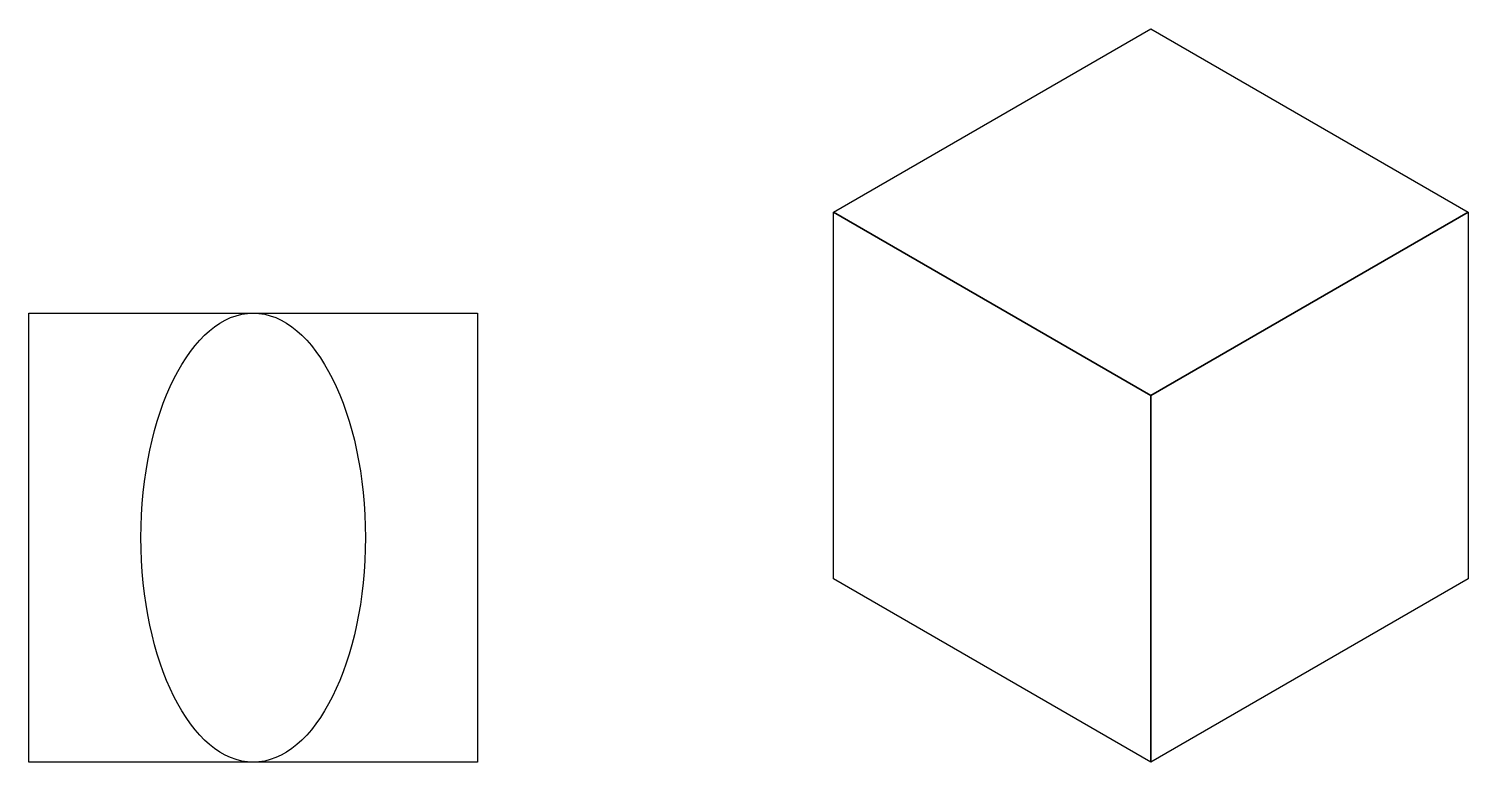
# Model space of a CAD drawing. Header units: millimetres. Extents: x 0 to 64.1, y 0 to 32.7.
import ezdxf

# ---------------------------------------------------------------- set-up
doc = ezdxf.new("R2010")
doc.units = ezdxf.units.MM
doc.layers.get('0').update_dxf_attribs({"lineweight": 25, "true_color": 0xffffff})

msp = doc.modelspace()

# ---------------------------------------------------------------- linework, layer by layer
for p, q in [((35.858, 24.495), (50, 32.66)), ((50, 32.66), (64.142, 24.495)), ((50, 16.33), (35.858, 24.495)), ((35.858, 24.495), (50, 16.33)), ((35.858, 8.165), (35.858, 24.495)), ((50, 16.33), (64.142, 24.495)), ((64.142, 24.495), (50, 16.33)), ((64.142, 24.495), (64.142, 8.165)), ((0, 0), (0, 20)), ((0, 20), (20, 20)), ((20, 20), (20, 0)), ((50, 0), (50, 16.33)), ((50, 16.33), (50, 0)), ((50, 0), (35.858, 8.165)), ((50, 0), (35.858, 8.165)), ((64.142, 8.165), (50, 0)), ((64.142, 8.165), (50, 0)), ((20, 0), (0, 0))]:
    msp.add_line(p, q)
msp.add_ellipse((10, 10), major_axis=(0, 10), ratio=0.5)

doc.saveas('drawing.dxf')
